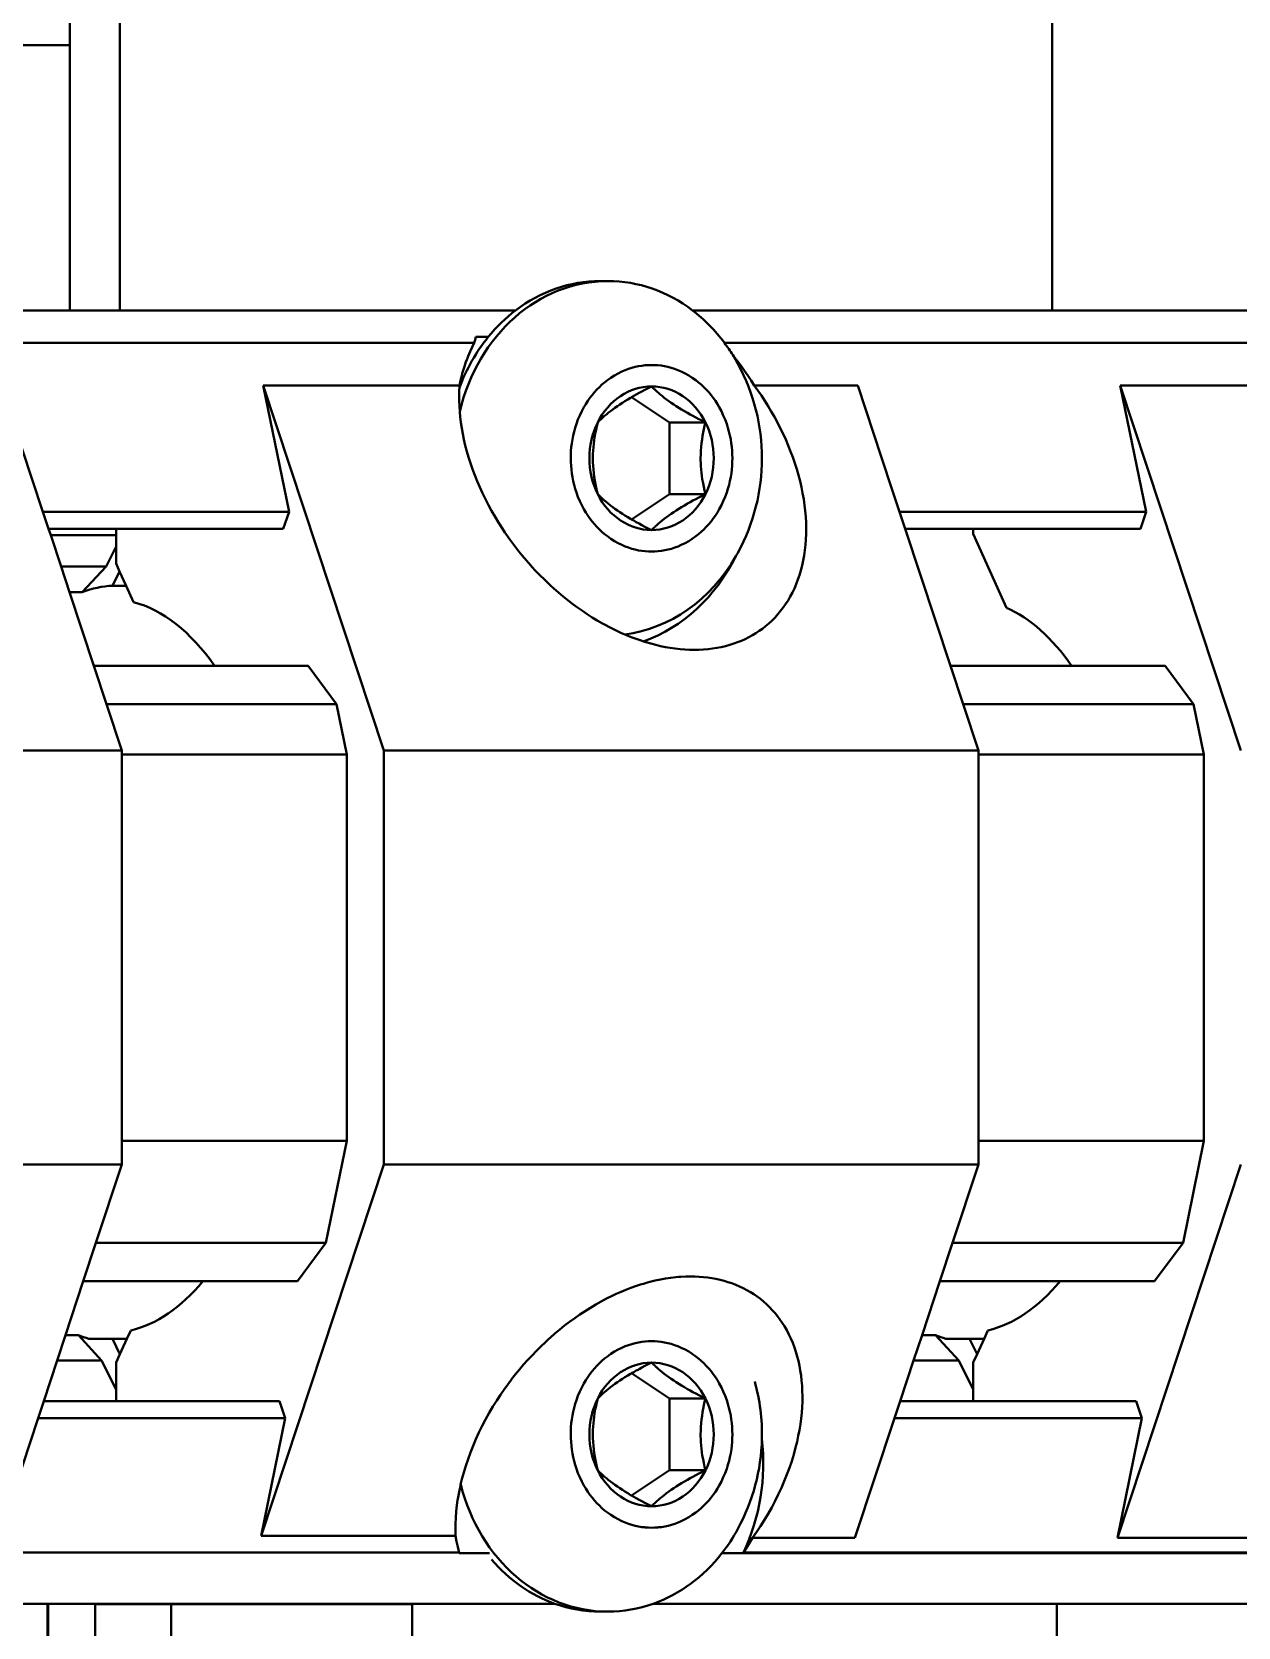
# Model space of a CAD drawing. Header units: millimetres. Extents: x 15 to 415, y 5 to 292.
# Drawn here: x 165.09 to 169.94, y 105.14 to 111.55 of the extents above; entities that cross this region are included whole.
import ezdxf

# ---------------------------------------------------------------- set-up
doc = ezdxf.new("R2010")
doc.units = ezdxf.units.MM
doc.layers.add('Geometries', color=7, linetype='Continuous')

msp = doc.modelspace()

# ---------------------------------------------------------------- linework, layer by layer
at = {"layer": 'Geometries', "linetype": 'Continuous', "lineweight": 40}
for p, q in [((169.195, 118.0716), (169.195, 110.4335)), ((165.4476, 116.541), (165.4476, 110.4335)), ((165.2476, 111.4996), (165.2476, 111.607)), ((165.2476, 111.4996), (163.7018, 111.4996)), ((165.2476, 110.4335), (165.2476, 111.4996)), ((167.4098, 110.5515), (167.3788, 110.5515)), ((165.2476, 110.4335), (164.5705, 110.4335)), ((165.4476, 110.4335), (165.2476, 110.4335)), ((167.0387, 110.4335), (165.4476, 110.4335)), ((167.7499, 110.4335), (168.4702, 110.4335)), ((169.195, 110.4335), (168.4702, 110.4335)), ((178.9782, 110.4335), (169.195, 110.4335)), ((166.8793, 110.3267), (166.9289, 110.3267)), ((164.0654, 110.3028), (166.8728, 110.3028)), ((167.8782, 110.3028), (178.8339, 110.3028)), ((166.8349, 110.214), (166.8406, 110.2301)), ((165.1394, 109.6239), (164.9715, 110.1315)), ((166.1281, 109.6239), (166.024, 110.1315)), ((166.8134, 110.1315), (166.024, 110.1315)), ((166.024, 110.1315), (166.509, 108.6646)), ((166.8128, 110.1229), (166.8134, 110.1315)), ((168.4138, 110.1315), (167.998, 110.1315)), ((168.4138, 110.1315), (168.5096, 109.8418)), ((169.5726, 109.6239), (169.4685, 110.1315)), ((173.4442, 110.1315), (169.4685, 110.1315)), ((169.4685, 110.1315), (169.9535, 108.6646)), ((167.6572, 109.9834), (167.5049, 110.0849)), ((167.6572, 109.9834), (167.8016, 109.9834)), ((167.6572, 109.6947), (167.6572, 109.9834)), ((168.5096, 109.8418), (168.5524, 109.7124)), ((167.5049, 109.5932), (167.6572, 109.6947)), ((167.6572, 109.6947), (167.8016, 109.6947)), ((168.5816, 109.6239), (168.5524, 109.7124)), ((165.1622, 109.5548), (165.1394, 109.6239)), ((166.1281, 109.6239), (165.1394, 109.6239)), ((166.1052, 109.5548), (166.1281, 109.6239)), ((168.6045, 109.5548), (168.5816, 109.6239)), ((169.5726, 109.6239), (168.5816, 109.6239)), ((169.5497, 109.5548), (169.5726, 109.6239)), ((165.1622, 109.5548), (165.4329, 109.5548)), ((165.1705, 109.5298), (165.1622, 109.5548)), ((165.4329, 109.5298), (165.4329, 109.5548)), ((165.4329, 109.5548), (166.1052, 109.5548)), ((167.5827, 109.5515), (167.5851, 109.5504)), ((168.7863, 109.0048), (168.6045, 109.5548)), ((168.6045, 109.5548), (168.8773, 109.5548)), ((168.8773, 109.5348), (168.8773, 109.5548)), ((168.8773, 109.5548), (169.5497, 109.5548)), ((165.4329, 109.5298), (165.1705, 109.5298)), ((165.212, 109.4042), (165.1705, 109.5298)), ((165.4329, 109.4836), (165.4329, 109.5298)), ((169.0114, 109.2381), (168.8773, 109.5348)), ((165.3936, 109.4042), (165.4329, 109.4836)), ((165.4329, 109.4162), (165.4329, 109.4836)), ((165.3936, 109.4042), (165.212, 109.4042)), ((165.2462, 109.3007), (165.212, 109.4042)), ((165.2965, 109.3007), (165.3936, 109.4042)), ((165.4474, 109.384), (165.4194, 109.3263)), ((165.4474, 109.384), (165.4329, 109.4162)), ((165.4734, 109.3263), (165.4474, 109.384)), ((165.344, 109.0048), (165.2462, 109.3007)), ((165.2462, 109.3007), (165.2965, 109.3007)), ((165.4194, 109.3263), (165.4734, 109.3263)), ((165.5031, 109.2606), (165.4734, 109.3263)), ((165.3951, 108.8505), (165.344, 109.0048)), ((165.8289, 109.0048), (165.344, 109.0048)), ((166.2049, 109.0048), (165.8289, 109.0048)), ((166.3192, 108.8505), (166.2049, 109.0048)), ((168.8374, 108.8505), (168.7863, 109.0048)), ((169.2734, 109.0048), (168.7863, 109.0048)), ((169.6494, 109.0048), (169.2734, 109.0048)), ((169.7636, 108.8505), (169.6494, 109.0048)), ((165.4565, 108.6646), (165.3951, 108.8505)), ((165.3951, 108.8505), (166.3192, 108.8505)), ((166.3606, 108.6484), (166.3192, 108.8505)), ((168.8988, 108.6646), (168.8374, 108.8505)), ((168.8374, 108.8505), (169.7636, 108.8505)), ((169.8051, 108.6484), (169.7636, 108.8505)), ((163.284, 108.6646), (165.4565, 108.6646)), ((165.4565, 108.6484), (165.4565, 108.6646)), ((166.509, 106.9991), (166.509, 108.6646)), ((166.509, 108.6646), (168.8988, 108.6646)), ((168.8988, 108.6484), (168.8988, 108.6646)), ((165.4565, 107.0939), (165.4565, 108.6484)), ((165.4565, 108.6484), (166.3606, 108.6484)), ((166.3606, 107.0939), (166.3606, 108.6484)), ((168.8988, 108.326), (168.8988, 108.6484)), ((168.8988, 108.6484), (169.8051, 108.6484)), ((169.8051, 107.0939), (169.8051, 108.6484)), ((168.8988, 108.326), (168.8988, 107.7881)), ((168.8988, 107.7881), (168.8988, 107.5047)), ((168.8988, 107.0939), (168.8988, 107.5047)), ((165.4565, 106.9991), (165.4565, 107.0939)), ((166.3606, 107.0939), (165.4565, 107.0939)), ((166.2766, 106.6841), (166.3606, 107.0939)), ((168.8988, 106.9991), (168.8988, 107.0939)), ((169.8051, 107.0939), (168.8988, 107.0939)), ((169.7211, 106.6841), (169.8051, 107.0939)), ((165.4565, 106.9991), (163.284, 106.9991)), ((165.3524, 106.6841), (165.4565, 106.9991)), ((166.509, 106.9991), (166.0157, 105.5068)), ((168.8988, 106.9991), (166.509, 106.9991)), ((168.7947, 106.6841), (168.8988, 106.9991)), ((169.9535, 106.9991), (169.4571, 105.4976)), ((165.3014, 106.5298), (165.3524, 106.6841)), ((166.2766, 106.6841), (165.3524, 106.6841)), ((166.1623, 106.5298), (166.2766, 106.6841)), ((168.7436, 106.5298), (168.7947, 106.6841)), ((169.7211, 106.6841), (168.7947, 106.6841)), ((169.6068, 106.5298), (169.7211, 106.6841)), ((165.2298, 106.3135), (165.3014, 106.5298)), ((165.3014, 106.5298), (165.7822, 106.5298)), ((165.7822, 106.5298), (166.1623, 106.5298)), ((168.6721, 106.3135), (168.7436, 106.5298)), ((168.7436, 106.5298), (169.2266, 106.5298)), ((169.2266, 106.5298), (169.6068, 106.5298)), ((165.1961, 106.2115), (165.2298, 106.3135)), ((165.2816, 106.3135), (165.2298, 106.3135)), ((165.375, 106.2115), (165.2816, 106.3135)), ((165.3234, 106.2984), (165.4186, 106.2984)), ((165.4186, 106.2984), (165.4488, 106.2374)), ((165.4768, 106.2984), (165.4186, 106.2984)), ((165.4488, 106.2374), (165.4768, 106.2984)), ((165.4768, 106.2984), (165.4924, 106.3324)), ((167.1624, 106.2891), (167.1727, 106.2985)), ((168.6384, 106.2115), (168.6721, 106.3135)), ((168.7261, 106.3135), (168.6721, 106.3135)), ((168.8195, 106.2115), (168.7261, 106.3135)), ((168.8631, 106.2984), (168.7678, 106.2984)), ((168.9213, 106.2984), (168.8631, 106.2984)), ((168.8631, 106.2984), (168.8933, 106.2374)), ((168.8933, 106.2374), (168.9213, 106.2984)), ((168.9213, 106.2984), (168.9369, 106.3324)), ((165.4329, 106.2026), (165.4488, 106.2374)), ((168.8773, 106.2026), (168.8933, 106.2374)), ((165.1422, 106.0484), (165.1961, 106.2115)), ((165.1961, 106.2115), (165.375, 106.2115)), ((165.4329, 106.0947), (165.375, 106.2115)), ((165.4329, 106.2026), (165.4329, 106.0947)), ((167.6572, 106.0584), (167.5049, 106.1599)), ((168.5845, 106.0484), (168.6384, 106.2115)), ((168.6384, 106.2115), (168.8195, 106.2115)), ((168.8773, 106.0947), (168.8195, 106.2115)), ((168.8773, 106.2026), (168.8773, 106.0947)), ((165.4329, 106.0947), (165.4329, 106.0484)), ((168.8773, 106.0947), (168.8773, 106.0484)), ((165.1194, 105.9793), (165.1422, 106.0484)), ((165.4329, 106.0484), (165.1422, 106.0484)), ((165.4557, 106.0484), (165.4329, 106.0484)), ((166.0188, 106.0484), (165.4557, 106.0484)), ((166.0631, 106.0484), (166.0188, 106.0484)), ((166.0896, 106.0484), (166.0631, 106.0484)), ((166.1125, 105.9793), (166.0896, 106.0484)), ((167.6572, 106.0584), (167.8016, 106.0584)), ((167.6572, 105.7697), (167.6572, 106.0584)), ((168.5616, 105.9793), (168.5845, 106.0484)), ((168.8773, 106.0484), (168.5845, 106.0484)), ((169.533, 106.0484), (168.8773, 106.0484)), ((169.5558, 105.9793), (169.533, 106.0484)), ((164.9631, 105.5068), (165.1194, 105.9793)), ((165.1194, 105.9793), (166.1125, 105.9793)), ((166.0157, 105.5068), (166.1125, 105.9793)), ((168.4024, 105.4976), (168.5616, 105.9793)), ((168.5616, 105.9793), (169.5558, 105.9793)), ((169.5558, 105.9793), (169.4571, 105.4976)), ((167.5049, 105.6682), (167.6572, 105.7697)), ((167.6572, 105.7697), (167.8016, 105.7697)), ((166.7967, 105.539), (166.7967, 105.5405)), ((166.0157, 105.5068), (166.7971, 105.5068)), ((166.8116, 105.4393), (166.809, 105.4494)), ((167.991, 105.4976), (168.4024, 105.4976)), ((169.4571, 105.4976), (173.4328, 105.4976)), ((166.8116, 105.4393), (164.1525, 105.4393)), ((166.9333, 105.4369), (166.8116, 105.4369)), ((178.8078, 105.4369), (167.868, 105.4369)), ((167.954, 105.4392), (178.8078, 105.4392)), ((165.157, 105.2334), (163.7652, 105.2334)), ((165.1605, 105.2334), (165.157, 105.2334)), ((165.157, 104.9949), (165.157, 105.2334)), ((165.1605, 104.9949), (165.1605, 105.2334)), ((166.3306, 105.2334), (165.1605, 105.2334)), ((165.6549, 105.2318), (165.3486, 105.2318)), ((165.3486, 105.2318), (165.3486, 104.2513)), ((165.6549, 105.2318), (165.6549, 103.3081)), ((166.3291, 105.2318), (165.6549, 105.2318)), ((166.3306, 105.2334), (166.3291, 105.2318)), ((166.3916, 105.2318), (166.3291, 105.2318)), ((166.3931, 105.2334), (166.3306, 105.2334)), ((166.3916, 105.2318), (166.3931, 105.2334)), ((166.6236, 105.2318), (166.3916, 105.2318)), ((166.3931, 105.2334), (166.7629, 105.2334)), ((166.6236, 105.2318), (166.6236, 105.0772)), ((166.7629, 105.2334), (166.984, 105.2334)), ((166.984, 105.2334), (167.0333, 105.2334)), ((167.0333, 105.2334), (167.1965, 105.2334)), ((167.3788, 105.2015), (167.4098, 105.2015)), ((167.5921, 105.2334), (168.3125, 105.2334)), ((168.3125, 105.2334), (168.8423, 105.2334)), ((168.8423, 105.2334), (168.8916, 105.2334)), ((168.8916, 105.2334), (169.042, 105.2334)), ((169.214, 105.2334), (169.042, 105.2334)), ((173.964, 105.2334), (169.214, 105.2334)), ((169.214, 105.2334), (169.214, 104.7821))]:
    msp.add_line(p, q, dxfattribs=at)
at = {"layer": 'Geometries', "linetype": 'Continuous', "lineweight": 40, "flags": 128}
for points in [[(166.8793, 110.3267), (166.8759, 110.3148), (166.8728, 110.3028)], [(166.8406, 110.2301), (166.8409, 110.2311), (166.8481, 110.2497), (166.8558, 110.2678), (166.864, 110.2855), (166.8728, 110.3028)], [(166.8245, 110.1795), (166.8281, 110.1923), (166.8342, 110.2119), (166.8349, 110.214)], [(167.5851, 110.214), (167.5721, 110.2137), (167.559, 110.2128), (167.5457, 110.2113), (167.5322, 110.209), (167.5187, 110.2061), (167.5054, 110.2026), (167.4921, 110.1983), (167.4788, 110.1934), (167.4655, 110.1877), (167.4506, 110.1804), (167.4359, 110.1721), (167.4215, 110.163), (167.4074, 110.1529), (167.3963, 110.1442), (167.3856, 110.135), (167.3752, 110.1252), (167.3651, 110.1149), (167.3554, 110.1042), (167.3461, 110.093), (167.3372, 110.0814), (167.3288, 110.0693), (167.3208, 110.0569), (167.3132, 110.0442), (167.3045, 110.0279), (167.2966, 110.0113), (167.2894, 109.9943), (167.2831, 109.9771), (167.2781, 109.9615), (167.2738, 109.9458), (167.27, 109.9302), (167.267, 109.9145), (167.2645, 109.8989), (167.2626, 109.8837), (167.2613, 109.8686), (167.2606, 109.8537), (167.2603, 109.839), (167.2606, 109.8241), (167.2614, 109.8089), (167.2627, 109.7935), (167.2646, 109.778), (167.2672, 109.7624), (167.2702, 109.747), (167.2739, 109.7316), (167.2782, 109.7163), (167.2831, 109.701), (167.2894, 109.6838), (167.2966, 109.6668), (167.3045, 109.6501), (167.3132, 109.6338), (167.3208, 109.6211), (167.3288, 109.6087), (167.3372, 109.5967), (167.3461, 109.5851), (167.3554, 109.5739), (167.3651, 109.5631), (167.3752, 109.5528), (167.3856, 109.5431), (167.3963, 109.5338), (167.4074, 109.5252), (167.4215, 109.5151), (167.4359, 109.5059), (167.4506, 109.4977), (167.4655, 109.4904), (167.479, 109.4846), (167.4926, 109.4796), (167.5061, 109.4753), (167.5197, 109.4717), (167.5332, 109.4688), (167.5464, 109.4667), (167.5594, 109.4652), (167.5723, 109.4643), (167.5851, 109.464), (167.598, 109.4643), (167.6112, 109.4652), (167.6245, 109.4668), (167.6379, 109.469), (167.6514, 109.4719), (167.6647, 109.4755), (167.6781, 109.4797), (167.6914, 109.4847), (167.7046, 109.4904), (167.7195, 109.4977), (167.7342, 109.5059), (167.7487, 109.5151), (167.7628, 109.5252), (167.7738, 109.5338), (167.7845, 109.5431), (167.7949, 109.5528), (167.805, 109.5631), (167.8147, 109.5739), (167.824, 109.5851), (167.8329, 109.5967), (167.8414, 109.6087), (167.8494, 109.6211), (167.8569, 109.6338), (167.8656, 109.6501), (167.8735, 109.6668), (167.8807, 109.6838), (167.887, 109.701), (167.892, 109.7166), (167.8964, 109.7322), (167.9001, 109.7479), (167.9032, 109.7635), (167.9057, 109.7791), (167.9075, 109.7943), (167.9088, 109.8094), (167.9096, 109.8243), (167.9098, 109.839), (167.9096, 109.854), (167.9088, 109.8692), (167.9074, 109.8845), (167.9055, 109.9), (167.903, 109.9156), (167.8999, 109.931), (167.8962, 109.9464), (167.8919, 109.9618), (167.887, 109.9771), (167.8807, 109.9943), (167.8735, 110.0113), (167.8656, 110.0279), (167.8569, 110.0442), (167.8494, 110.0569), (167.8414, 110.0693), (167.8329, 110.0814), (167.824, 110.093), (167.8147, 110.1042), (167.805, 110.1149), (167.7949, 110.1252), (167.7845, 110.135), (167.7738, 110.1442), (167.7628, 110.1529), (167.7487, 110.163), (167.7342, 110.1721), (167.7195, 110.1804), (167.7046, 110.1877), (167.6911, 110.1935), (167.6776, 110.1985), (167.664, 110.2028), (167.6504, 110.2063), (167.6369, 110.2092), (167.6238, 110.2114), (167.6107, 110.2129), (167.5978, 110.2137), (167.5851, 110.214)], [(167.9111, 110.2543), (167.9157, 110.2487), (167.9307, 110.2298), (167.9453, 110.2105), (167.9592, 110.1912), (167.9726, 110.1716), (167.9856, 110.1517), (167.998, 110.1315)], [(166.8134, 110.1315), (166.8177, 110.1521), (166.8226, 110.1723), (166.8245, 110.1795)], [(167.998, 110.1315), (168.0123, 110.1115), (168.0263, 110.0911), (168.04, 110.0702), (168.0533, 110.049), (168.0662, 110.0273), (168.0787, 110.0052), (168.0908, 109.9829), (168.1024, 109.9602), (168.1135, 109.9372), (168.1241, 109.9139), (168.1342, 109.8904), (168.1437, 109.8668), (168.1525, 109.8429), (168.1608, 109.8189), (168.1684, 109.7949), (168.1754, 109.7708), (168.1817, 109.7466), (168.1873, 109.7225), (168.1922, 109.6985), (168.1964, 109.6745), (168.1999, 109.6507), (168.2026, 109.627), (168.2046, 109.6036), (168.2059, 109.5804), (168.2064, 109.5575), (168.2063, 109.5349), (168.2053, 109.5127), (168.2037, 109.4908), (168.2014, 109.4694), (168.1983, 109.4484), (168.1946, 109.4278), (168.1902, 109.4078), (168.1852, 109.3883), (168.1795, 109.3693), (168.1732, 109.3509), (168.1663, 109.333), (168.1589, 109.3157), (168.1509, 109.2991), (168.1424, 109.283), (168.1334, 109.2676), (168.1239, 109.2527), (168.114, 109.2386), (168.1037, 109.225), (168.0927, 109.2118), (168.0812, 109.1991), (168.0691, 109.1868), (168.0564, 109.1749), (168.043, 109.1636), (168.0305, 109.1538), (168.0176, 109.1445), (168.0042, 109.1357), (167.9903, 109.1273), (167.9759, 109.1194), (167.9614, 109.1122), (167.9465, 109.1054), (167.9311, 109.0992), (167.9154, 109.0936), (167.899, 109.0884), (167.8822, 109.0838), (167.865, 109.0798), (167.8476, 109.0764), (167.8297, 109.0736), (167.812, 109.0714), (167.7939, 109.0699), (167.7756, 109.069), (167.7571, 109.0687)], [(166.8143, 110.0257), (166.8141, 110.0273), (166.8127, 110.049), (166.812, 110.0702), (166.8118, 110.0911), (166.8123, 110.1115), (166.8128, 110.1229)], [(167.5049, 110.0849), (167.501, 110.0826), (167.4894, 110.0758), (167.4783, 110.069), (167.4677, 110.0622), (167.4575, 110.0555), (167.4476, 110.0488), (167.438, 110.0421), (167.4288, 110.0353), (167.4197, 110.0284), (167.4109, 110.0214), (167.4037, 110.0155), (167.3965, 110.0094), (167.3895, 110.0032), (167.3825, 109.9968), (167.3755, 109.9902), (167.3686, 109.9834)], [(167.5851, 110.1277), (167.5715, 110.1209), (167.5587, 110.1143), (167.5465, 110.1079), (167.5349, 110.1017), (167.5238, 110.0956), (167.5132, 110.0896), (167.5049, 110.0849)], [(167.6011, 110.1123), (167.599, 110.1143), (167.592, 110.1209), (167.5851, 110.1277)], [(167.8016, 109.9834), (167.788, 109.9902), (167.7752, 109.9968), (167.763, 110.0032), (167.7514, 110.0094), (167.7403, 110.0155), (167.7297, 110.0214), (167.7175, 110.0284), (167.7059, 110.0353), (167.6949, 110.0421), (167.6842, 110.0488), (167.674, 110.0555), (167.6641, 110.0622), (167.6545, 110.069), (167.6453, 110.0758), (167.6362, 110.0826), (167.6274, 110.0896), (167.6202, 110.0956), (167.613, 110.1017), (167.606, 110.1079), (167.6011, 110.1123)], [(166.996, 109.5403), (166.9845, 109.5575), (166.9699, 109.5804), (166.9559, 109.6036), (166.9424, 109.627), (166.9295, 109.6507), (166.9172, 109.6745), (166.9055, 109.6985), (166.8945, 109.7225), (166.8842, 109.7466), (166.8745, 109.7708), (166.8656, 109.7949), (166.8573, 109.8189), (166.8497, 109.8429), (166.8428, 109.8668), (166.8366, 109.8904), (166.8312, 109.9139), (166.8264, 109.9372), (166.8223, 109.9602), (166.8189, 109.9829), (166.8162, 110.0052), (166.8143, 110.0257)], [(167.3686, 109.9834), (167.365, 109.9687), (167.3618, 109.9538), (167.3588, 109.9386), (167.3561, 109.9232), (167.3542, 109.9103), (167.3526, 109.8972), (167.3512, 109.8839), (167.3502, 109.8706), (167.3495, 109.8571), (167.3493, 109.8481), (167.3492, 109.839), (167.3495, 109.8239), (167.3502, 109.8087), (167.3513, 109.7936), (167.3528, 109.7787), (167.3547, 109.764), (167.357, 109.7495), (167.3595, 109.7355), (167.3623, 109.7217), (167.3653, 109.7081), (167.3686, 109.6947)], [(167.8016, 109.6947), (167.798, 109.7094), (167.7948, 109.7243), (167.7918, 109.7395), (167.7891, 109.7549), (167.7872, 109.7678), (167.7856, 109.7809), (167.7842, 109.7941), (167.7832, 109.8075), (167.7826, 109.8209), (167.7823, 109.83), (167.7822, 109.839), (167.7825, 109.8542), (167.7832, 109.8693), (167.7843, 109.8844), (167.7858, 109.8993), (167.7878, 109.9141), (167.79, 109.9286), (167.7925, 109.9426), (167.7953, 109.9564), (167.7983, 109.97), (167.8016, 109.9834)], [(167.3686, 109.6947), (167.3755, 109.6879), (167.3825, 109.6813), (167.3895, 109.6749), (167.3965, 109.6686), (167.4037, 109.6626), (167.4109, 109.6566), (167.4197, 109.6496), (167.4288, 109.6427), (167.438, 109.636), (167.4476, 109.6292), (167.4575, 109.6225), (167.4677, 109.6158), (167.4783, 109.6091), (167.4894, 109.6023), (167.501, 109.5954), (167.5049, 109.5932)], [(167.7276, 109.6554), (167.7297, 109.6566), (167.7403, 109.6626), (167.7514, 109.6686), (167.763, 109.6749), (167.7752, 109.6813), (167.788, 109.6879), (167.8016, 109.6947)], [(167.6011, 109.5657), (167.606, 109.5702), (167.613, 109.5764), (167.6202, 109.5825), (167.6274, 109.5884), (167.6362, 109.5954), (167.6453, 109.6023), (167.6545, 109.6091), (167.6641, 109.6158), (167.674, 109.6225), (167.6842, 109.6292), (167.6949, 109.636), (167.7059, 109.6427), (167.7175, 109.6496), (167.7276, 109.6554)], [(167.5049, 109.5932), (167.5132, 109.5884), (167.5238, 109.5825), (167.5349, 109.5764), (167.5465, 109.5702), (167.5587, 109.5638), (167.5715, 109.5572), (167.5827, 109.5515)], [(167.5851, 109.5504), (167.592, 109.5572), (167.596, 109.561)], [(167.596, 109.561), (167.599, 109.5638), (167.6011, 109.5657)], [(167.0316, 109.4905), (167.0313, 109.4908), (167.0153, 109.5127), (166.9996, 109.5349), (166.996, 109.5403)], [(167.0521, 109.464), (167.0479, 109.4694), (167.0316, 109.4905)], [(167.1057, 109.4013), (167.0997, 109.4078), (167.0821, 109.4278), (167.0648, 109.4484), (167.0521, 109.464)], [(167.1803, 109.3263), (167.1731, 109.333), (167.1544, 109.3509), (167.1359, 109.3693), (167.1177, 109.3883), (167.1057, 109.4013)], [(167.4063, 109.1647), (167.3876, 109.1749), (167.367, 109.1868), (167.3467, 109.1991), (167.3268, 109.2118), (167.3072, 109.225), (167.2879, 109.2386), (167.2686, 109.2527), (167.2493, 109.2676), (167.2301, 109.283), (167.2109, 109.2991), (167.1919, 109.3157), (167.1803, 109.3263)], [(167.477, 109.1307), (167.4647, 109.1361), (167.4458, 109.1448), (167.427, 109.154), (167.4084, 109.1636), (167.4063, 109.1647)], [(167.5523, 109.1025), (167.5427, 109.1057), (167.5229, 109.1126), (167.5033, 109.12), (167.4838, 109.1279), (167.477, 109.1307)], [(167.7571, 109.0687), (167.738, 109.069), (167.7188, 109.07), (167.6994, 109.0715), (167.6798, 109.0738), (167.6601, 109.0766), (167.6407, 109.08), (167.6213, 109.0839), (167.6018, 109.0885), (167.5823, 109.0936), (167.5625, 109.0994), (167.5523, 109.1025)], [(167.5574, 106.5215), (167.5592, 106.522), (167.5781, 106.5272), (167.5994, 106.5324), (167.6206, 106.5369), (167.6415, 106.5407), (167.6622, 106.5438), (167.6826, 106.5462), (167.6928, 106.5471)], [(167.6928, 106.5471), (167.7027, 106.5478), (167.7225, 106.5488), (167.7419, 106.5492)], [(167.7419, 106.5492), (167.7593, 106.5489), (167.7765, 106.5481), (167.7937, 106.5467), (167.8107, 106.5448), (167.8276, 106.5423), (167.844, 106.5393), (167.8603, 106.5357), (167.8763, 106.5316), (167.8921, 106.5269), (167.908, 106.5216), (167.9236, 106.5156), (167.9389, 106.5091), (167.9538, 106.502), (167.9684, 106.4943), (167.9825, 106.4862), (167.9961, 106.4776), (168.0094, 106.4684), (168.0223, 106.4587), (168.035, 106.4484), (168.0472, 106.4374), (168.059, 106.426), (168.0704, 106.4141), (168.0812, 106.4018), (168.0914, 106.3892), (168.1011, 106.3761), (168.1103, 106.3627), (168.1191, 106.3489), (168.1284, 106.3328), (168.137, 106.3162), (168.145, 106.2992), (168.1524, 106.2819), (168.1591, 106.2642), (168.1651, 106.2461), (168.1705, 106.2278), (168.1752, 106.2093), (168.1794, 106.1903), (168.1829, 106.1709), (168.1859, 106.151), (168.1882, 106.1307), (168.1899, 106.1099), (168.1909, 106.0887), (168.1913, 106.0672), (168.191, 106.0453), (168.19, 106.023), (168.1884, 106.0005), (168.186, 105.9777), (168.183, 105.9547), (168.1792, 105.9314), (168.1748, 105.9081), (168.1697, 105.8845), (168.1639, 105.8609), (168.1565, 105.8338), (168.1482, 105.8067), (168.139, 105.7796), (168.1291, 105.7526), (168.1183, 105.7258), (168.1068, 105.6991), (168.0945, 105.6726), (168.0816, 105.6464), (168.0679, 105.6206), (168.0537, 105.5951), (168.0388, 105.57), (168.0234, 105.5454), (168.0074, 105.5213), (167.991, 105.4976)], [(167.1727, 106.2985), (167.1771, 106.3024), (167.1962, 106.3192), (167.2158, 106.3356), (167.2356, 106.3515), (167.2559, 106.367), (167.2764, 106.3819), (167.2971, 106.3964), (167.3182, 106.4103), (167.3394, 106.4236), (167.3608, 106.4363), (167.3824, 106.4485), (167.4041, 106.4599), (167.4236, 106.4697), (167.4431, 106.4789), (167.4627, 106.4875), (167.4823, 106.4956), (167.5019, 106.5031), (167.521, 106.51), (167.5402, 106.5163), (167.5574, 106.5215)], [(167.0968, 106.2235), (167.1046, 106.2318), (167.1221, 106.2499), (167.14, 106.2678), (167.1583, 106.2853), (167.1624, 106.2891)], [(167.5851, 106.289), (167.5721, 106.2887), (167.559, 106.2878), (167.5457, 106.2863), (167.5322, 106.284), (167.5187, 106.2811), (167.5054, 106.2776), (167.4921, 106.2733), (167.4788, 106.2684), (167.4655, 106.2627), (167.4506, 106.2554), (167.4359, 106.2471), (167.4215, 106.238), (167.4074, 106.2279), (167.3963, 106.2192), (167.3856, 106.21), (167.3752, 106.2002), (167.3651, 106.1899), (167.3554, 106.1792), (167.3461, 106.168), (167.3372, 106.1564), (167.3288, 106.1443), (167.3208, 106.1319), (167.3132, 106.1192), (167.3045, 106.1029), (167.2966, 106.0863), (167.2894, 106.0693), (167.2831, 106.0521), (167.2781, 106.0365), (167.2738, 106.0208), (167.27, 106.0052), (167.267, 105.9895), (167.2645, 105.9739), (167.2626, 105.9587), (167.2613, 105.9436), (167.2606, 105.9287), (167.2603, 105.914), (167.2606, 105.8991), (167.2614, 105.8839), (167.2627, 105.8685), (167.2646, 105.853), (167.2672, 105.8374), (167.2702, 105.822), (167.2739, 105.8066), (167.2782, 105.7913), (167.2831, 105.776), (167.2894, 105.7588), (167.2966, 105.7418), (167.3045, 105.7251), (167.3132, 105.7088), (167.3208, 105.6961), (167.3288, 105.6837), (167.3372, 105.6717), (167.3461, 105.6601), (167.3554, 105.6489), (167.3651, 105.6381), (167.3752, 105.6278), (167.3856, 105.6181), (167.3963, 105.6088), (167.4074, 105.6002), (167.4215, 105.5901), (167.4359, 105.5809), (167.4506, 105.5727), (167.4655, 105.5654), (167.479, 105.5596), (167.4926, 105.5546), (167.5061, 105.5503), (167.5197, 105.5467), (167.5332, 105.5438), (167.5464, 105.5417), (167.5566, 105.5405)], [(167.6135, 105.5405), (167.6245, 105.5418), (167.6379, 105.544), (167.6514, 105.5469), (167.6647, 105.5505), (167.6781, 105.5547), (167.6914, 105.5597), (167.7046, 105.5654), (167.7195, 105.5727), (167.7342, 105.5809), (167.7487, 105.5901), (167.7628, 105.6002), (167.7738, 105.6088), (167.7845, 105.6181), (167.7949, 105.6278), (167.805, 105.6381), (167.8147, 105.6489), (167.824, 105.6601), (167.8329, 105.6717), (167.8414, 105.6837), (167.8494, 105.6961), (167.8569, 105.7088), (167.8656, 105.7251), (167.8735, 105.7418), (167.8807, 105.7588), (167.887, 105.776), (167.892, 105.7916), (167.8964, 105.8072), (167.9001, 105.8229), (167.9032, 105.8385), (167.9057, 105.8541), (167.9075, 105.8693), (167.9088, 105.8844), (167.9096, 105.8993), (167.9098, 105.914), (167.9096, 105.929), (167.9088, 105.9442), (167.9074, 105.9595), (167.9055, 105.975), (167.903, 105.9906), (167.8999, 106.006), (167.8962, 106.0214), (167.8919, 106.0368), (167.887, 106.0521), (167.8807, 106.0693), (167.8735, 106.0863), (167.8656, 106.1029), (167.8569, 106.1192), (167.8494, 106.1319), (167.8414, 106.1443), (167.8329, 106.1564), (167.824, 106.168), (167.8147, 106.1792), (167.805, 106.1899), (167.7949, 106.2002), (167.7845, 106.21), (167.7738, 106.2192), (167.7628, 106.2279), (167.7487, 106.238), (167.7342, 106.2471), (167.7195, 106.2554), (167.7046, 106.2627), (167.6911, 106.2685), (167.6776, 106.2735), (167.664, 106.2778), (167.6504, 106.2813), (167.6369, 106.2842), (167.6238, 106.2864), (167.6107, 106.2879), (167.5978, 106.2887), (167.5851, 106.289)], [(167.0223, 106.1352), (167.0227, 106.1357), (167.0385, 106.1558), (167.0546, 106.1755), (167.071, 106.1947), (167.0876, 106.2134), (167.0968, 106.2235)], [(167.5049, 106.1599), (167.501, 106.1576), (167.4894, 106.1508), (167.4783, 106.144), (167.4677, 106.1372), (167.4575, 106.1305), (167.4476, 106.1238), (167.438, 106.1171), (167.4288, 106.1103), (167.4197, 106.1034), (167.4109, 106.0964), (167.4037, 106.0905), (167.3965, 106.0844), (167.3895, 106.0782), (167.3825, 106.0718), (167.3755, 106.0652), (167.3686, 106.0584)], [(167.5308, 106.1744), (167.5238, 106.1706), (167.5132, 106.1646), (167.5049, 106.1599)], [(167.5851, 106.2027), (167.5715, 106.1959), (167.5587, 106.1893), (167.5465, 106.1829), (167.5349, 106.1767), (167.5308, 106.1744)], [(167.6011, 106.1873), (167.599, 106.1893), (167.592, 106.1959), (167.5851, 106.2027)], [(167.8016, 106.0584), (167.788, 106.0652), (167.7752, 106.0718), (167.763, 106.0782), (167.7514, 106.0844), (167.7403, 106.0905), (167.7297, 106.0964), (167.7175, 106.1034), (167.7059, 106.1103), (167.6949, 106.1171), (167.6842, 106.1238), (167.674, 106.1305), (167.6641, 106.1372), (167.6545, 106.144), (167.6453, 106.1508), (167.6362, 106.1576), (167.6274, 106.1646), (167.6202, 106.1706), (167.613, 106.1767), (167.606, 106.1829), (167.6011, 106.1873)], [(166.9809, 106.0778), (166.9922, 106.0941), (167.0073, 106.1151), (167.0223, 106.1352)], [(166.8179, 105.7125), (166.8232, 105.7342), (166.8304, 105.7609), (166.8385, 105.7877), (166.8474, 105.8146), (166.8572, 105.8415), (166.8679, 105.8684), (166.8793, 105.8951), (166.8915, 105.9218), (166.9045, 105.9482), (166.9182, 105.9744), (166.9326, 106.0003), (166.9477, 106.0259), (166.9634, 106.0511), (166.9776, 106.0728), (166.9809, 106.0778)], [(167.3686, 106.0584), (167.365, 106.0437), (167.3618, 106.0288), (167.3588, 106.0136), (167.3561, 105.9982), (167.3542, 105.9853), (167.3526, 105.9722), (167.3512, 105.9589), (167.3502, 105.9456), (167.3495, 105.9321), (167.3493, 105.9231), (167.3492, 105.914), (167.3495, 105.8989), (167.3502, 105.8837), (167.3513, 105.8686), (167.3528, 105.8537), (167.3547, 105.839), (167.357, 105.8245), (167.3595, 105.8105), (167.3623, 105.7967), (167.3653, 105.7831), (167.3686, 105.7697)], [(167.8016, 105.7697), (167.798, 105.7844), (167.7948, 105.7993), (167.7918, 105.8145), (167.7891, 105.8299), (167.7872, 105.8428), (167.7856, 105.8559), (167.7842, 105.8691), (167.7832, 105.8825), (167.7826, 105.8959), (167.7823, 105.905), (167.7822, 105.914), (167.7825, 105.9292), (167.7832, 105.9443), (167.7843, 105.9594), (167.7858, 105.9743), (167.7878, 105.9891), (167.79, 106.0036), (167.7925, 106.0176), (167.7953, 106.0314), (167.7983, 106.045), (167.8016, 106.0584)], [(167.3686, 105.7697), (167.3755, 105.7629), (167.3825, 105.7563), (167.3895, 105.7499), (167.3965, 105.7436), (167.4037, 105.7376), (167.4109, 105.7316), (167.4197, 105.7246), (167.4288, 105.7177), (167.438, 105.711), (167.4476, 105.7042), (167.4575, 105.6975), (167.4677, 105.6908), (167.4783, 105.6841), (167.4894, 105.6773), (167.501, 105.6704), (167.5049, 105.6682)], [(167.6011, 105.6407), (167.606, 105.6452), (167.613, 105.6514), (167.6202, 105.6575), (167.6274, 105.6634), (167.6362, 105.6704), (167.6453, 105.6773), (167.6545, 105.6841), (167.6641, 105.6908), (167.674, 105.6975), (167.6842, 105.7042), (167.6949, 105.711), (167.7059, 105.7177), (167.7175, 105.7246), (167.7297, 105.7316), (167.7403, 105.7376), (167.7514, 105.7436), (167.763, 105.7499), (167.7752, 105.7563), (167.788, 105.7629), (167.8016, 105.7697)], [(166.8058, 105.6496), (166.8067, 105.6552), (166.8113, 105.6813), (166.8168, 105.7076), (166.8179, 105.7125)], [(166.7967, 105.5405), (166.797, 105.5545), (166.7981, 105.5791), (166.8001, 105.6041), (166.803, 105.6295), (166.8058, 105.6496)], [(167.5049, 105.6682), (167.5132, 105.6634), (167.5238, 105.6575), (167.5349, 105.6514), (167.5465, 105.6452), (167.5587, 105.6388), (167.5715, 105.6322), (167.5851, 105.6254)], [(167.5851, 105.6254), (167.592, 105.6322), (167.599, 105.6388), (167.6011, 105.6407)], [(166.7971, 105.5068), (166.7966, 105.5304), (166.7967, 105.539)], [(167.5566, 105.5405), (167.5594, 105.5402), (167.5723, 105.5393), (167.5851, 105.539), (167.598, 105.5393), (167.6112, 105.5402), (167.6135, 105.5405)], [(166.809, 105.4494), (166.8061, 105.4614), (166.8012, 105.484), (166.7971, 105.5068)], [(167.991, 105.4976), (167.9791, 105.4779), (167.9668, 105.4584), (167.954, 105.4392)]]:
    msp.add_lwpolyline(points, dxfattribs=at)
at = {"layer": 'Geometries', "linetype": 'Continuous', "lineweight": 40}
for centre, start, end in [((167.2357, 109.839), 331.3914, 28.6086), ((167.2357, 105.914), 358.75464, 15.61164), ((167.2357, 105.914), 331.3914, 358.75464)]:
    msp.add_arc(centre, 0.793, start, end, dxfattribs=at)
for centre, major_axis, ratio, start_param, end_param in [((167.4098, 109.839), (0, 0.7125), 0.866025, 0, 1.305673), ((167.3788, 109.839), (0, 0.7125), 0.866025, 0, 0.583905), ((167.4098, 109.839), (0, 0.7125), 0.866025, 5.699281, 6.283185), ((167.3788, 109.839), (0, 0.7125), 0.866025, 0.583905, 0.817003), ((167.4098, 109.839), (0, 0.7125), 0.866025, 5.421127, 5.699281), ((167.3788, 109.839), (0, 0.7125), 0.866025, 0.817003, 1.161024), ((167.4098, 109.839), (0, 0.7125), 0.866025, 5.334607, 5.421127), ((167.4098, 109.839), (0, 0.7125), 0.866025, 5.274424, 5.334607), ((167.5851, 109.839), (0, 0.2887), 0.866025, 0, 1.047198), ((167.5851, 109.839), (0, 0.2887), 0.866025, 5.235988, 6.283185), ((167.5851, 109.839), (0, 0.2887), 0.866025, 1.047198, 2.094395), ((167.5851, 109.839), (0, 0.2887), 0.866025, 4.18879, 5.235988), ((167.5851, 109.839), (0, 0.2887), 0.866025, 2.094395, 3.141593), ((167.5851, 109.839), (0, 0.2887), 0.866025, 3.141593, 4.18879), ((167.4098, 109.839), (0, 0.7125), 0.866025, 3.250815, 4.127056), ((167.3588, 109.8187), (0, -0.75), 0.869012, 0.301486, 1.049809), ((167.4098, 109.839), (0, 0.7125), 0.866025, 4.127056, 4.150354), ((165.4349, 107.8042), (0, 1.5225), 0.494792, 0.020576, 0.184792), ((165.4094, 107.7979), (0, -1.475), 0.494792, 2.529187, 3.012773), ((168.8538, 107.7979), (0, -1.475), 0.494792, 2.529187, 2.924013), ((165.4094, 107.7979), (0, 1.475), 0.494792, 3.255593, 3.67771), ((168.8538, 107.7979), (0, 1.475), 0.494792, 3.255593, 3.67771), ((165.4349, 107.8042), (0, 1.5225), 0.494792, 2.936675, 2.99298), ((168.8794, 107.8042), (0, 1.5225), 0.494792, 2.936675, 2.99298), ((167.5851, 105.914), (0, 0.2887), 0.866025, 0, 1.047198), ((167.5851, 105.914), (0, 0.2887), 0.866025, 5.235988, 6.283185), ((167.5851, 105.914), (0, 0.2887), 0.866025, 1.047198, 2.094395), ((167.5851, 105.914), (0, 0.2887), 0.866025, 4.18879, 5.235988), ((167.3823, 105.7992), (0, -0.75), 0.869012, 1.070112, 1.701314), ((167.5851, 105.914), (0, 0.2887), 0.866025, 2.094395, 3.141593), ((167.5851, 105.914), (0, 0.2887), 0.866025, 3.141593, 4.18879), ((167.4098, 105.914), (0, 0.7125), 0.866025, 1.857567, 3.141593), ((167.4098, 105.914), (0, 0.7125), 0.866025, 3.978684, 4.150354), ((167.5615, 105.7992), (0.6484, 0.6484), 0.58136, 2.597857, 2.601494), ((167.3788, 105.914), (0, 0.7125), 0.866025, 2.354286, 2.841579), ((167.4098, 105.914), (0, 0.7125), 0.866025, 3.441606, 3.978684), ((167.3788, 105.914), (0, 0.7125), 0.866025, 2.841579, 3.141593), ((167.4098, 105.914), (0, 0.7125), 0.866025, 3.141593, 3.441606)]:
    msp.add_ellipse(centre, major_axis=major_axis, ratio=ratio, start_param=start_param, end_param=end_param, dxfattribs=at)

doc.saveas('drawing.dxf')
